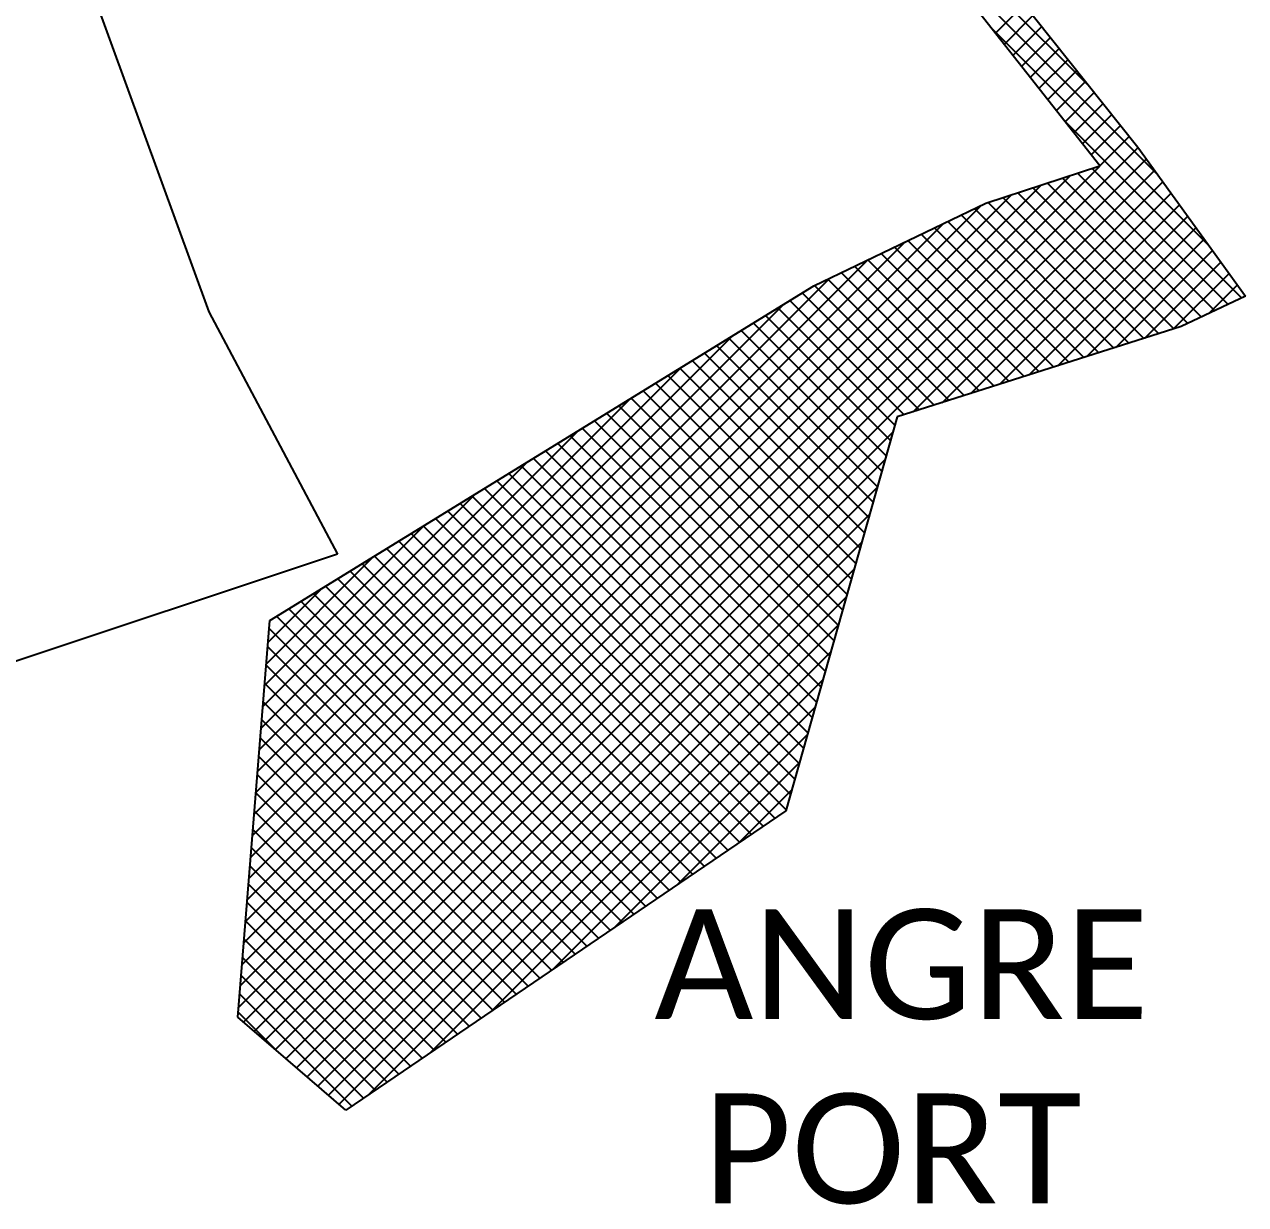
# Model space of a CAD drawing. Header units: metres. Extents: x 310982 to 312092, y 1911548 to 1912609.
# Drawn here: x 311537 to 312092, y 1911548 to 1912084 of the extents above; entities that cross this region are included whole.
import ezdxf

# ---------------------------------------------------------------- set-up
doc = ezdxf.new("R2010")
doc.units = ezdxf.units.M
for name, color, linetype in [('PORT', 5, 'Continuous'), ('PORT TEXT', 7, 'Continuous'), ('village', 3, 'Continuous')]:
    doc.layers.add(name, color=color, linetype=linetype)
doc.styles.get("Standard").update_dxf_attribs({"font": 'calibri.ttf'})

msp = doc.modelspace()

# ---------------------------------------------------------------- linework, layer by layer
at = {"layer": 'PORT', "linetype": 'Continuous'}
for p, q in [((312021.48, 1912055.69), (311888.11, 1912189.06)), ((312052.15, 1912016.04), (311943.5, 1912124.69)), ((311978.34, 1912080.38), (311991.39, 1912093.43)), ((311982.3, 1912075.35), (311995.38, 1912088.43)), ((312075.5, 1911983.71), (311976.54, 1912082.67)), ((311986.25, 1912070.32), (311999.36, 1912083.44)), ((311990.2, 1912065.3), (312003.34, 1912078.44)), ((311994.15, 1912060.27), (312007.33, 1912073.44)), ((311998.11, 1912055.24), (312011.31, 1912068.45)), ((312002.06, 1912050.21), (312015.3, 1912063.45)), ((312006.01, 1912045.19), (312019.28, 1912058.45)), ((312009.97, 1912040.16), (312023.26, 1912053.46)), ((312013.92, 1912035.13), (312027.25, 1912048.46)), ((312090.31, 1911959.92), (312009.57, 1912040.66)), ((312017.87, 1912030.1), (312031.23, 1912043.46)), ((312021.82, 1912025.08), (312035.21, 1912038.47)), ((312025.78, 1912020.05), (312039.2, 1912033.47)), ((311641.08, 1911626.37), (312043.18, 1912028.47)), ((311645.91, 1911622.22), (312046.94, 1912023.25)), ((311636.25, 1911630.52), (312025.72, 1912019.99)), ((311940.83, 1911908.16), (312050.71, 1912018.04)), ((312084.21, 1911957.04), (312022.36, 1912018.9)), ((311634.01, 1911637.26), (312012.4, 1912015.65)), ((311954, 1911912.35), (312054.47, 1912012.82)), ((312065.89, 1911948.42), (312002.03, 1912012.28)), ((312072, 1911951.29), (312008.81, 1912014.48)), ((312078.1, 1911954.17), (312015.58, 1912016.69)), ((311634.8, 1911647.03), (311999.08, 1912011.32)), ((311635.59, 1911656.81), (311985.76, 1912006.98)), ((311967.17, 1911916.54), (312058.24, 1912007.61)), ((312052.62, 1911943.72), (311988.49, 1912007.86)), ((312059.44, 1911945.89), (311995.26, 1912010.07)), ((311636.39, 1911666.58), (311972, 1912002.19)), ((312039, 1911939.39), (311974.94, 1912003.45)), ((311980.34, 1911920.73), (312062.01, 1912002.4)), ((312045.81, 1911941.56), (311981.71, 1912005.66)), ((312025.37, 1911935.06), (311962.7, 1911997.73)), ((312032.19, 1911937.22), (311968.77, 1912000.64)), ((311993.51, 1911924.92), (312065.77, 1911997.18)), ((311637.18, 1911676.35), (311954.72, 1911993.9)), ((312011.75, 1911930.72), (311950.57, 1911991.9)), ((312018.56, 1911932.89), (311956.63, 1911994.81)), ((312006.68, 1911929.11), (312069.54, 1911991.97)), ((311637.97, 1911686.12), (311937.45, 1911985.6)), ((311998.12, 1911926.39), (311938.43, 1911986.08)), ((312004.93, 1911928.55), (311944.5, 1911988.99)), ((312019.85, 1911933.3), (312073.3, 1911986.75)), ((311984.49, 1911922.05), (311926.3, 1911980.25)), ((311991.31, 1911924.22), (311932.36, 1911983.16)), ((312033.02, 1911937.49), (312077.07, 1911981.54)), ((311638.76, 1911695.9), (311920.18, 1911977.31)), ((311970.87, 1911917.72), (311914.16, 1911974.42)), ((311977.68, 1911919.89), (311920.23, 1911977.34)), ((312046.19, 1911941.68), (312080.83, 1911976.32)), ((311639.55, 1911705.67), (311902.9, 1911969.02)), ((311957.24, 1911913.38), (311902.03, 1911968.6)), ((311964.05, 1911915.55), (311908.1, 1911971.51)), ((312059.36, 1911945.87), (312084.6, 1911971.11)), ((311943.62, 1911909.05), (311890.38, 1911962.29)), ((311950.43, 1911911.22), (311895.96, 1911965.69)), ((312075.34, 1911952.87), (312088.37, 1911965.9)), ((311640.35, 1911715.44), (311882.1, 1911957.19)), ((311936.8, 1911906.88), (311884.82, 1911958.87)), ((311930.58, 1911895.15), (311873.7, 1911952.02)), ((311932.56, 1911902.15), (311879.26, 1911955.44)), ((311926.62, 1911881.15), (311862.59, 1911945.18)), ((311928.6, 1911888.15), (311868.14, 1911948.6)), ((311641.14, 1911725.21), (311858.72, 1911942.8)), ((311924.64, 1911874.14), (311857.03, 1911941.75)), ((311920.68, 1911860.14), (311845.91, 1911934.91)), ((311922.66, 1911867.14), (311851.47, 1911938.33)), ((311918.7, 1911853.14), (311840.36, 1911931.49)), ((311641.93, 1911734.99), (311835.35, 1911928.41)), ((311914.74, 1911839.14), (311829.24, 1911924.64)), ((311916.72, 1911846.14), (311834.8, 1911928.07)), ((311910.78, 1911825.14), (311818.12, 1911917.8)), ((311912.76, 1911832.14), (311823.68, 1911921.22)), ((311642.72, 1911744.76), (311811.98, 1911914.01)), ((311908.8, 1911818.14), (311812.57, 1911914.38)), ((311904.84, 1911804.14), (311801.45, 1911907.53)), ((311906.82, 1911811.14), (311807.01, 1911910.95)), ((311902.86, 1911797.14), (311795.89, 1911904.11)), ((311643.52, 1911754.53), (311788.6, 1911899.62)), ((311650.74, 1911618.07), (311931.67, 1911899)), ((311898.9, 1911783.14), (311784.78, 1911897.26)), ((311900.88, 1911790.14), (311790.34, 1911900.69)), ((311894.94, 1911769.14), (311773.66, 1911890.42)), ((311896.92, 1911776.14), (311779.22, 1911893.84)), ((311644.31, 1911764.3), (311765.23, 1911885.23)), ((311655.57, 1911613.92), (311928.13, 1911886.48)), ((311892.96, 1911762.14), (311768.1, 1911887)), ((311889, 1911748.14), (311756.99, 1911880.15)), ((311890.98, 1911755.14), (311762.55, 1911883.57)), ((311660.4, 1911609.77), (311924.59, 1911873.96)), ((311885.04, 1911734.14), (311745.87, 1911873.31)), ((311887.02, 1911741.14), (311751.43, 1911876.73)), ((311645.1, 1911774.08), (311741.86, 1911870.83)), ((311883.06, 1911727.14), (311740.31, 1911869.88)), ((311872.59, 1911719.65), (311729.2, 1911863.04)), ((311877.94, 1911723.28), (311734.76, 1911866.46)), ((311645.89, 1911783.85), (311718.48, 1911856.44)), ((311665.23, 1911605.63), (311921.04, 1911861.43)), ((311867.25, 1911716.01), (311723.64, 1911859.62)), ((311856.56, 1911708.74), (311712.53, 1911852.77)), ((311861.9, 1911712.38), (311718.08, 1911856.19)), ((311670.07, 1911601.48), (311917.5, 1911848.91)), ((311845.87, 1911701.47), (311701.41, 1911845.93)), ((311851.21, 1911705.1), (311706.97, 1911849.35)), ((311646.68, 1911793.62), (311695.11, 1911842.05)), ((311840.52, 1911697.83), (311695.85, 1911842.5)), ((311674.9, 1911597.33), (311913.96, 1911836.39)), ((311829.83, 1911690.56), (311684.74, 1911835.66)), ((311835.18, 1911694.2), (311690.29, 1911839.08)), ((311819.14, 1911683.29), (311673.62, 1911828.81)), ((311824.49, 1911686.93), (311679.18, 1911832.24)), ((311647.48, 1911803.39), (311671.74, 1911827.66)), ((311813.8, 1911679.66), (311668.06, 1911825.39)), ((311679.73, 1911593.18), (311910.42, 1911823.87)), ((311803.11, 1911672.38), (311656.95, 1911818.55)), ((311808.45, 1911676.02), (311662.51, 1911821.97)), ((311648.27, 1911813.17), (311648.37, 1911813.26)), ((311797.77, 1911668.75), (311651.39, 1911815.12)), ((311792.42, 1911665.11), (311647.98, 1911809.56)), ((311693.06, 1911597.53), (311906.88, 1911811.35)), ((311787.08, 1911661.48), (311647.3, 1911801.25)), ((311721.14, 1911616.63), (311903.33, 1911798.82)), ((311781.73, 1911657.84), (311646.63, 1911792.94)), ((311776.39, 1911654.21), (311645.96, 1911784.64)), ((311749.22, 1911635.73), (311899.79, 1911786.3)), ((311771.04, 1911650.57), (311645.28, 1911776.33)), ((311777.3, 1911654.83), (311896.25, 1911773.78)), ((311765.7, 1911646.94), (311644.61, 1911768.02)), ((311760.35, 1911643.3), (311643.94, 1911759.72)), ((311805.38, 1911673.93), (311892.71, 1911761.26)), ((311755.01, 1911639.67), (311643.26, 1911751.41)), ((311833.46, 1911693.03), (311889.17, 1911748.74)), ((311749.66, 1911636.03), (311642.59, 1911743.1)), ((311744.32, 1911632.39), (311641.92, 1911734.8)), ((311861.54, 1911712.13), (311885.63, 1911736.21)), ((311738.97, 1911628.76), (311641.24, 1911726.49)), ((311733.63, 1911625.12), (311640.57, 1911718.18)), ((311728.28, 1911621.49), (311639.9, 1911709.88)), ((311722.94, 1911617.85), (311639.22, 1911701.57)), ((311717.59, 1911614.22), (311638.55, 1911693.26)), ((311712.25, 1911610.58), (311637.88, 1911684.95)), ((311706.9, 1911606.95), (311637.2, 1911676.65)), ((311701.56, 1911603.31), (311636.53, 1911668.34)), ((311696.21, 1911599.67), (311635.86, 1911660.03)), ((311690.87, 1911596.04), (311635.18, 1911651.73)), ((311685.52, 1911592.4), (311634.51, 1911643.42)), ((311651.7, 1911617.25), (311633.84, 1911635.11))]:
    msp.add_line(p, q, dxfattribs=at)
at = {"layer": 'PORT'}
for p, q in [((312025.8, 1912020.02), (311929.22, 1912142.86)), ((311974.66, 1912114.42), (312043.07, 1912028.62)), ((312043.07, 1912028.62), (312092.08, 1911960.75)), ((311973.97, 1912003.14), (312025.8, 1912020.02)), ((312025.8, 1912020.02), (312025.8, 1912020.02)), ((311895.64, 1911965.53), (311973.97, 1912003.14)), ((311648.27, 1911813.21), (311895.64, 1911965.53)), ((312092.08, 1911960.75), (312062.78, 1911946.95)), ((312062.78, 1911946.95), (311933.61, 1911905.87)), ((311933.61, 1911905.87), (311882.93, 1911726.68)), ((311633.64, 1911632.75), (311648.27, 1911813.21)), ((311882.93, 1911726.68), (311682.79, 1911590.55)), ((311682.79, 1911590.55), (311633.64, 1911632.75))]:
    msp.add_line(p, q, dxfattribs=at)
at = {"layer": 'village', "color": 3}
for p, q in [((311561.32, 1912116.26), (311620.49, 1911953.71)), ((311620.49, 1911953.71), (311679.06, 1911843.4)), ((311679.06, 1911843.4), (311397.12, 1911749.7))]:
    msp.add_line(p, q, dxfattribs=at)

# ---------------------------------------------------------------- texts
at = {"layer": 'PORT TEXT'}
for s, p in [('ANGRE', (311823.11, 1911631.93)), ('PORT', (311845.36, 1911548.1))]:
    msp.add_text(s, height=50, dxfattribs=at).set_placement(p)

doc.saveas('drawing.dxf')
